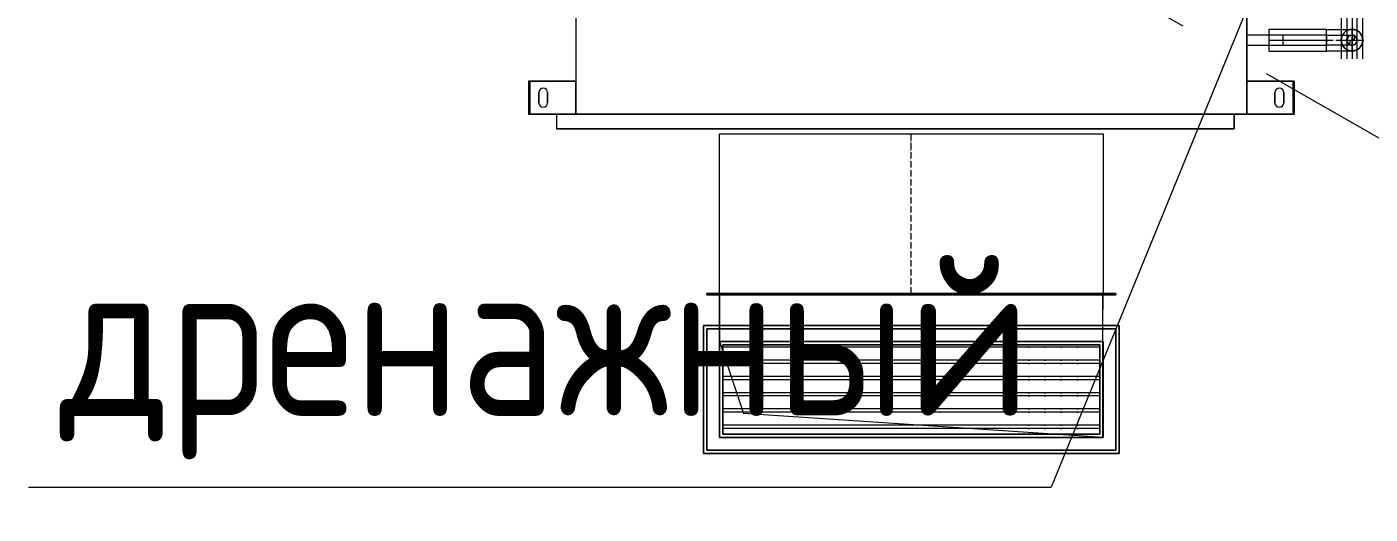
# Model space of a CAD drawing. Header units: millimetres. Extents: x -88595 to 880822, y -1054509 to -148035.
# Drawn here: x 436403 to 438505, y -245870 to -245107 of the extents above; entities that cross this region are included whole.
import ezdxf

# ---------------------------------------------------------------- set-up
doc = ezdxf.new("R2010")
doc.units = ezdxf.units.MM
doc.linetypes.add('$7$ADSK_Осевая', pattern=[14, 10, -2, 0, -2])
doc.linetypes.add('ADSK_Сверху', pattern=[4.5, 3, -1.5])
for name, color, linetype, lineweight in [('Аннотация', 7, 'Continuous', 20), ('Воздуховоды', 7, 'Continuous', 18), ('Изоляция', 7, 'Continuous', 18), ('Линии', 7, 'Continuous', 9), ('Оборудование', 7, 'Continuous', 18), ('Трубопровод', 7, 'Continuous', 18), ('Трубопроводы', 7, 'Continuous', 18)]:
    doc.layers.add(name, color=color, linetype=linetype, lineweight=lineweight)
doc.styles.add('$5$GOST Common', font='GOST_Common.ttf', dxfattribs={"width": 0.9, "height": 250})

# ---------------------------------------------------------------- blocks, each defined once
blk = doc.blocks.new('$0$ADSK_Канальный блок кондиционера1 - AD242MJERAB-3267365-В_Координация_3 этаж ОВ3')
at = {"layer": 'Оборудование', "color": 150, "true_color": 0x0080ff}
for p, q in [((-599, 0), (-599, -72)), ((-597, 0), (-599, 0)), ((-597, 0), (-599, 0)), ((-599, 0), (-599, -72)), ((-597, 0), (-596, 0)), ((-597, 0), (-525, 0)), ((-597, 0), (-597, -72)), ((-525, 0), (-596, 0)), ((505, 5), (-555, 5)), ((-555, 5), (505, 5)), ((-555, 5), (-555, 0)), ((-555, 5), (-555, 0)), ((505, 0), (-555, 0)), ((-555, 0), (505, 0)), ((525, 0), (-525, 0)), ((-525, 0), (525, 0)), ((-525, 0), (-525, -697)), ((-525, 0), (-525, -697)), ((-525, -72), (-525, 0)), ((-525, 0), (-525, -72)), ((505, 0), (505, 5)), ((505, 5), (505, 0)), ((525, -697), (525, 0)), ((525, 0), (525, -697)), ((525, 0), (597, 0)), ((596, 0), (525, 0)), ((525, -72), (525, 0)), ((525, 0), (525, -72)), ((596, 0), (597, 0)), ((599, 0), (597, 0)), ((599, 0), (597, 0)), ((597, 0), (597, -72)), ((599, -72), (599, 0)), ((599, 0), (599, -72)), ((-583, -54), (-583, -38)), ((-583, -38), (-583, -54)), ((-569, -38), (-569, -54)), ((-569, -54), (-569, -38)), ((569, -38), (569, -54)), ((569, -54), (569, -38)), ((583, -54), (583, -38)), ((583, -38), (583, -54)), ((-599, -72), (-597, -72)), ((-599, -72), (-597, -72)), ((-525, -72), (-597, -72)), ((-596, -72), (-597, -72)), ((-596, -72), (-525, -72)), ((525, -72), (596, -72)), ((597, -72), (525, -72)), ((597, -72), (596, -72)), ((597, -72), (599, -72)), ((597, -72), (599, -72)), ((615, -87), (525, -87)), ((525, -87), (525, -287)), ((525, -287), (525, -87)), ((525, -87), (615, -87)), ((615, -287), (615, -87)), ((615, -87), (615, -287)), ((525, -287), (615, -287)), ((615, -287), (525, -287)), ((550, -414.5), (525, -414.5)), ((525, -414.5), (525, -439.5)), ((525, -414.5), (525, -439.5)), ((550, -439.5), (550, -414.5)), ((550, -439.5), (550, -414.5)), ((525, -439.5), (550, -439.5)), ((582, -506.25), (525, -506.25)), ((525, -506.25), (525, -515.75)), ((525, -506.25), (525, -515.75)), ((525, -515.75), (582, -515.75)), ((582, -515.75), (582, -506.25)), ((582, -515.75), (582, -506.25)), ((582, -573.06), (525, -573.06)), ((525, -573.06), (525, -588.94)), ((525, -573.06), (525, -588.94)), ((582, -588.94), (582, -573.06)), ((582, -588.94), (582, -573.06)), ((525, -588.94), (582, -588.94)), ((-599, -645), (-599, -697)), ((-597, -645), (-599, -645)), ((-597, -645), (-599, -645)), ((-599, -645), (-599, -697)), ((-597, -645), (-596, -645)), ((-597, -645), (-525, -645)), ((-597, -645), (-597, -697)), ((-525, -645), (-596, -645)), ((-525, -645), (-525, -697)), ((-525, -697), (-525, -645)), ((525, -645), (597, -645)), ((596, -645), (525, -645)), ((525, -645), (525, -697)), ((525, -697), (525, -645)), ((596, -645), (597, -645)), ((599, -645), (597, -645)), ((599, -645), (597, -645)), ((597, -645), (597, -697)), ((599, -697), (599, -645)), ((599, -645), (599, -697)), ((-583, -679), (-583, -663)), ((-583, -663), (-583, -679)), ((-569, -663), (-569, -679)), ((-569, -679), (-569, -663)), ((569, -663), (569, -679)), ((569, -679), (569, -663)), ((583, -679), (583, -663)), ((583, -663), (583, -679)), ((-599, -697), (-597, -697)), ((-599, -697), (-597, -697)), ((-525, -697), (-597, -697)), ((-596, -697), (-597, -697)), ((-596, -697), (-525, -697)), ((505, -697), (-555, -697)), ((-555, -697), (505, -697)), ((-555, -697), (-555, -720)), ((-555, -697), (-555, -720)), ((525, -697), (-525, -697)), ((-525, -697), (525, -697)), ((505, -720), (505, -697)), ((505, -697), (505, -720)), ((525, -697), (596, -697)), ((597, -697), (525, -697)), ((597, -697), (596, -697)), ((597, -697), (599, -697)), ((597, -697), (599, -697)), ((505, -720), (-555, -720)), ((-555, -720), (505, -720))]:
    blk.add_line(p, q, dxfattribs=at)
for centre, start, end in [((-576, -38), 360, 180), ((-576, -38), 360, 180), ((576, -38), 0, 180), ((576, -38), 0, 180), ((-576, -54), 180, 0), ((-576, -54), 180, 360), ((576, -54), 180, 360), ((576, -54), 180, 0), ((-576, -663), 0, 180), ((-576, -663), 0, 180), ((576, -663), 0, 180), ((576, -663), 0, 180), ((-576, -679), 180, 0), ((-576, -679), 180, 0), ((576, -679), 180, 0), ((576, -679), 180, 0)]:
    blk.add_arc(centre, 7, start, end, dxfattribs=at)
blk = doc.blocks.new('$0$ADSK_МедьПайка_Отвод-гнутая труба - Отвод _гнутая труба_-3197924-В_Координация_3 этаж ОВ3')
at = {"layer": 'Трубопроводы', "color": 134, "true_color": 0x00a6a6}
for p, q in [((20229.3, 24272.5), (20229.3, 24264.6)), ((20229.3, 24264.6), (20229.3, 24256.6))]:
    blk.add_line(p, q, dxfattribs=at)
at = {"layer": 'Трубопроводы', "color": 134, "true_color": 0x00a6a6, "flags": 128}
for points in [[(20229.3, 24272.5), (20230.9, 24272.5), (20232.5, 24272.5), (20234.1, 24272.5), (20235.6, 24272.5), (20237.2, 24272.5), (20238.8, 24272.5), (20240.3, 24272.5), (20241.8, 24272.5), (20243.3, 24272.5), (20244.8, 24272.5), (20246.2, 24272.5), (20247.7, 24272.5), (20249.1, 24272.5), (20250.4, 24272.5), (20251.7, 24272.5), (20253, 24272.5), (20254.3, 24272.5), (20255.5, 24272.5), (20256.7, 24272.5), (20257.8, 24272.5), (20258.9, 24272.5), (20259.9, 24272.5), (20260.9, 24272.5), (20261.8, 24272.5), (20262.7, 24272.5), (20263.6, 24272.5), (20264.3, 24272.5), (20265.1, 24272.5), (20265.7, 24272.5), (20266.3, 24272.5), (20266.9, 24272.5), (20267.4, 24272.5), (20267.8, 24272.5), (20268.1, 24272.5), (20268.4, 24272.5), (20268.7, 24272.5), (20268.9, 24272.5), (20269, 24272.5), (20269, 24272.5)], [(20269, 24256.6), (20269, 24256.6), (20268.9, 24256.6), (20268.7, 24256.6), (20268.5, 24256.6), (20268.2, 24256.6), (20267.9, 24256.6), (20267.5, 24256.6), (20267, 24256.6), (20266.5, 24256.6), (20265.9, 24256.6), (20265.2, 24256.6), (20264.5, 24256.6), (20263.8, 24256.6), (20263, 24256.6), (20262.1, 24256.6), (20261.2, 24256.6), (20260.2, 24256.6), (20259.2, 24256.6), (20258.1, 24256.6), (20257, 24256.6), (20255.8, 24256.6), (20254.6, 24256.6), (20253.4, 24256.6), (20252.1, 24256.6), (20250.8, 24256.6), (20249.4, 24256.6), (20248, 24256.6), (20246.6, 24256.6), (20245.2, 24256.6), (20243.7, 24256.6), (20242.2, 24256.6), (20240.7, 24256.6), (20239.2, 24256.6), (20237.6, 24256.6), (20236.1, 24256.6), (20234.5, 24256.6), (20232.9, 24256.6), (20231.3, 24256.6), (20229.8, 24256.6), (20229.3, 24256.6)], [(20261.1, 24264.6), (20261.1, 24264.9), (20261.1, 24265.2), (20261.1, 24265.5), (20261.2, 24265.8), (20261.2, 24266.1), (20261.3, 24266.4), (20261.4, 24266.8), (20261.5, 24267.1), (20261.6, 24267.4), (20261.7, 24267.7), (20261.8, 24267.9), (20262, 24268.2), (20262.1, 24268.5), (20262.3, 24268.8), (20262.5, 24269), (20262.7, 24269.3), (20262.9, 24269.6), (20263.1, 24269.8), (20263.3, 24270), (20263.5, 24270.3), (20263.7, 24270.5), (20264, 24270.7), (20264.2, 24270.9), (20264.5, 24271.1), (20264.7, 24271.2), (20265, 24271.4), (20265.3, 24271.6), (20265.6, 24271.7), (20265.9, 24271.8), (20266.1, 24272), (20266.4, 24272.1), (20266.7, 24272.2), (20267.1, 24272.3), (20267.4, 24272.3), (20267.7, 24272.4), (20268, 24272.4), (20268.3, 24272.5), (20268.6, 24272.5), (20268.9, 24272.5), (20269, 24272.5)], [(20269, 24256.6), (20268.7, 24256.6), (20268.4, 24256.6), (20268.1, 24256.7), (20267.8, 24256.7), (20267.4, 24256.8), (20267.1, 24256.8), (20266.8, 24256.9), (20266.5, 24257), (20266.2, 24257.1), (20265.9, 24257.2), (20265.6, 24257.4), (20265.4, 24257.5), (20265.1, 24257.7), (20264.8, 24257.8), (20264.5, 24258), (20264.3, 24258.2), (20264, 24258.4), (20263.8, 24258.6), (20263.6, 24258.8), (20263.3, 24259), (20263.1, 24259.3), (20262.9, 24259.5), (20262.7, 24259.8), (20262.5, 24260), (20262.3, 24260.3), (20262.2, 24260.5), (20262, 24260.8), (20261.9, 24261.1), (20261.7, 24261.4), (20261.6, 24261.7), (20261.5, 24262), (20261.4, 24262.3), (20261.3, 24262.6), (20261.3, 24262.9), (20261.2, 24263.2), (20261.2, 24263.5), (20261.1, 24263.8), (20261.1, 24264.2), (20261.1, 24264.5), (20261.1, 24264.6)], [(20269, 24272.5), (20269.3, 24272.5), (20269.7, 24272.5), (20270, 24272.4), (20270.3, 24272.4), (20270.6, 24272.3), (20270.9, 24272.3), (20271.2, 24272.2), (20271.5, 24272.1), (20271.8, 24272), (20272.1, 24271.9), (20272.4, 24271.7), (20272.7, 24271.6), (20273, 24271.5), (20273.2, 24271.3), (20273.5, 24271.1), (20273.8, 24270.9), (20274, 24270.7), (20274.3, 24270.5), (20274.5, 24270.3), (20274.7, 24270.1), (20274.9, 24269.9), (20275.1, 24269.6), (20275.3, 24269.4), (20275.5, 24269.1), (20275.7, 24268.9), (20275.9, 24268.6), (20276, 24268.3), (20276.2, 24268), (20276.3, 24267.7), (20276.4, 24267.4), (20276.5, 24267.1), (20276.6, 24266.8), (20276.7, 24266.5), (20276.8, 24266.2), (20276.8, 24265.9), (20276.9, 24265.6), (20276.9, 24265.3), (20277, 24265), (20277, 24264.6), (20277, 24264.6)], [(20277, 24264.6), (20277, 24264.2), (20276.9, 24263.9), (20276.9, 24263.6), (20276.9, 24263.3), (20276.8, 24263), (20276.7, 24262.7), (20276.7, 24262.4), (20276.6, 24262.1), (20276.5, 24261.8), (20276.3, 24261.5), (20276.2, 24261.2), (20276.1, 24260.9), (20275.9, 24260.6), (20275.8, 24260.3), (20275.6, 24260.1), (20275.4, 24259.8), (20275.2, 24259.6), (20275, 24259.3), (20274.8, 24259.1), (20274.6, 24258.9), (20274.3, 24258.6), (20274.1, 24258.4), (20273.8, 24258.2), (20273.6, 24258.1), (20273.3, 24257.9), (20273, 24257.7), (20272.8, 24257.6), (20272.5, 24257.4), (20272.2, 24257.3), (20271.9, 24257.2), (20271.6, 24257.1), (20271.3, 24257), (20271, 24256.9), (20270.7, 24256.8), (20270.4, 24256.7), (20270.1, 24256.7), (20269.7, 24256.7), (20269.4, 24256.6), (20269.1, 24256.6), (20269, 24256.6)]]:
    blk.add_lwpolyline(points, dxfattribs=at)
at = {"layer": 'Трубопроводы', "color": 134, "true_color": 0x00a6a6}
for start, end in [(0, 180), (180, 0)]:
    blk.add_arc((20269, 24264.6), 7.94, start, end, dxfattribs=at)
blk = doc.blocks.new('$0$ADSK_МедьПайка_Отвод-гнутая труба - Отвод _гнутая труба_-V36-В_Координация_3 этаж ОВ3')
at = {"layer": 'Трубопроводы', "color": 134, "true_color": 0x00a6a6}
for p, q in [((20261.1, 24224.9), (20269, 24224.9)), ((20269, 24224.9), (20277, 24224.9))]:
    blk.add_line(p, q, dxfattribs=at)
at = {"layer": 'Трубопроводы', "color": 134, "true_color": 0x00a6a6, "flags": 128}
for points in [[(20261.1, 24264.6), (20261.1, 24264.5), (20261.1, 24264.4), (20261.1, 24264.3), (20261.1, 24264.1), (20261.1, 24263.8), (20261.1, 24263.4), (20261.1, 24263), (20261.1, 24262.5), (20261.1, 24262), (20261.1, 24261.4), (20261.1, 24260.8), (20261.1, 24260.1), (20261.1, 24259.3), (20261.1, 24258.5), (20261.1, 24257.6), (20261.1, 24256.7), (20261.1, 24255.7), (20261.1, 24254.7), (20261.1, 24253.6), (20261.1, 24252.5), (20261.1, 24251.4), (20261.1, 24250.2), (20261.1, 24248.9), (20261.1, 24247.6), (20261.1, 24246.3), (20261.1, 24245), (20261.1, 24243.6), (20261.1, 24242.2), (20261.1, 24240.7), (20261.1, 24239.2), (20261.1, 24237.8), (20261.1, 24236.2), (20261.1, 24234.7), (20261.1, 24233.2), (20261.1, 24231.6), (20261.1, 24230), (20261.1, 24228.5), (20261.1, 24226.9), (20261.1, 24225.3), (20261.1, 24224.9)], [(20277, 24224.9), (20277, 24226.4), (20277, 24228), (20277, 24229.6), (20277, 24231.2), (20277, 24232.7), (20277, 24234.3), (20277, 24235.8), (20277, 24237.3), (20277, 24238.8), (20277, 24240.3), (20277, 24241.8), (20277, 24243.2), (20277, 24244.6), (20277, 24245.9), (20277, 24247.3), (20277, 24248.6), (20277, 24249.8), (20277, 24251), (20277, 24252.2), (20277, 24253.3), (20277, 24254.4), (20277, 24255.5), (20277, 24256.4), (20277, 24257.4), (20277, 24258.3), (20277, 24259.1), (20277, 24259.9), (20277, 24260.6), (20277, 24261.3), (20277, 24261.9), (20277, 24262.4), (20277, 24262.9), (20277, 24263.3), (20277, 24263.7), (20277, 24264), (20277, 24264.2), (20277, 24264.4), (20277, 24264.5), (20277, 24264.6)]]:
    blk.add_lwpolyline(points, dxfattribs=at)
at = {"layer": 'Трубопроводы', "color": 134, "true_color": 0x00a6a6}
for start, end in [(90, 270), (270, 90)]:
    blk.add_arc((20269, 24264.6), 7.94, start, end, dxfattribs=at)
blk = doc.blocks.new('$0$ADSK_Решетка вентиляционная жалюзийная_Приточная2 - Решетка приточная_Однорядная-V56-В_Координация_3 этаж ОВ3')
at = {"layer": 'Воздуховоды', "lineweight": 9, "true_color": 0xffffff}
h = blk.add_hatch(dxfattribs=at)
h.set_pattern_fill('FP_30', style=0, pattern_type=2)
h.set_pattern_definition([(180, (-5538.416, -8621.44), (3e-15, -25.4), [25.4, 0, 0, 0]), (180, (-5538.416, -8626.52), (3e-15, -25.4), [25.4, 0, 0, 0])])
h.paths.add_polyline_path([(-5833.4, -8681.3), (-5243.4, -8681.3), (-5243.4, -8541.3), (-5833.4, -8541.3)])
at = {"layer": 'Воздуховоды', "color": 140, "true_color": 0x1bb3e4}
for p, q in [((-5863.4, -8711.3), (-5863.4, -8511.3)), ((-5863.4, -8511.3), (-5213.4, -8511.3)), ((-5213.4, -8511.3), (-5863.4, -8511.3)), ((-5863.4, -8511.3), (-5863.4, -8711.3)), ((-5213.4, -8511.3), (-5213.4, -8711.3)), ((-5213.4, -8711.3), (-5213.4, -8511.3)), ((-5838.4, -8686.3), (-5838.4, -8536.3)), ((-5838.4, -8536.3), (-5238.4, -8536.3)), ((-5238.4, -8536.3), (-5838.4, -8536.3)), ((-5838.4, -8536.3), (-5838.4, -8686.3)), ((-5243.4, -8541.3), (-5833.4, -8541.3)), ((-5833.4, -8541.3), (-5833.4, -8681.3)), ((-5833.4, -8681.3), (-5833.4, -8541.3)), ((-5833.4, -8541.3), (-5243.4, -8541.3)), ((-5833.4, -8681.3), (-5833.4, -8541.3)), ((-5833.4, -8541.3), (-5243.4, -8541.3)), ((-5243.4, -8541.3), (-5833.4, -8541.3)), ((-5833.4, -8541.3), (-5833.4, -8681.3)), ((-5243.4, -8681.3), (-5243.4, -8541.3)), ((-5243.4, -8541.3), (-5243.4, -8681.3)), ((-5243.4, -8541.3), (-5243.4, -8681.3)), ((-5243.4, -8681.3), (-5243.4, -8541.3)), ((-5238.4, -8536.3), (-5238.4, -8686.3)), ((-5238.4, -8686.3), (-5238.4, -8536.3)), ((-5238.4, -8686.3), (-5838.4, -8686.3)), ((-5838.4, -8686.3), (-5238.4, -8686.3)), ((-5833.4, -8681.3), (-5243.4, -8681.3)), ((-5243.4, -8681.3), (-5833.4, -8681.3)), ((-5243.4, -8681.3), (-5833.4, -8681.3)), ((-5833.4, -8681.3), (-5243.4, -8681.3)), ((-5213.4, -8711.3), (-5863.4, -8711.3)), ((-5863.4, -8711.3), (-5213.4, -8711.3))]:
    blk.add_line(p, q, dxfattribs=at)
blk = doc.blocks.new('$0$ADSK_Отвод_Прямоугольный1 - Стандарт-4055406-В_Координация_3 этаж ОВ3')
at = {"layer": 'Воздуховоды', "color": 140, "true_color": 0x1bb3e4}
for p, q in [((6887, 23876.6), (7527, 23876.6)), ((7527, 23876.6), (6887, 23876.6)), ((6887, 23874.6), (6887, 23876.6)), ((6887, 23876.6), (6887, 23874.6)), ((6907, 23851.6), (6907, 23876.6)), ((6907, 23876.6), (7507, 23876.6)), ((7507, 23876.6), (6907, 23876.6)), ((6907, 23876.6), (6907, 23851.6)), ((6907, 23876.6), (7507, 23876.6)), ((7507, 23876.6), (6907, 23876.6)), ((6907, 23874.6), (6907, 23876.6)), ((6907, 23876.6), (6907, 23874.6)), ((7507, 23851.6), (7507, 23876.6)), ((7507, 23876.6), (7507, 23851.6)), ((7507, 23876.6), (7507, 23874.6)), ((7507, 23876.6), (7507, 23874.6)), ((7527, 23876.6), (7527, 23874.6)), ((7527, 23876.6), (7527, 23874.6)), ((6887, 23874.6), (7527, 23874.6)), ((7527, 23874.6), (6887, 23874.6)), ((6907, 23874.6), (7507, 23874.6)), ((7507, 23874.6), (6907, 23874.6)), ((6907, 23851.6), (6907, 23801.6)), ((6907, 23651.6), (6907, 23851.6)), ((7507, 23801.6), (7507, 23851.6)), ((7507, 23651.6), (7507, 23851.6)), ((7527, 23821.6), (6887, 23821.6)), ((6887, 23821.6), (6887, 23631.6)), ((6887, 23631.6), (6887, 23821.6)), ((6887, 23821.6), (7527, 23821.6)), ((7527, 23631.6), (7527, 23821.6)), ((7527, 23821.6), (7527, 23631.6)), ((6907, 23801.6), (6907, 23651.6)), ((6907, 23801.6), (7507, 23801.6)), ((6907, 23651.6), (6907, 23801.6)), ((6907, 23801.6), (7507, 23801.6)), ((7507, 23801.6), (6907, 23801.6)), ((6907, 23801.6), (6907, 23651.6)), ((7507, 23651.6), (7507, 23801.6)), ((7507, 23801.6), (7507, 23651.6)), ((7507, 23651.6), (7507, 23801.6)), ((6907, 23651.6), (7507, 23651.6)), ((7507, 23651.6), (6907, 23651.6)), ((7507, 23651.6), (6907, 23651.6)), ((6907, 23651.6), (7507, 23651.6)), ((6887, 23631.6), (7527, 23631.6)), ((7527, 23631.6), (6887, 23631.6))]:
    blk.add_line(p, q, dxfattribs=at)
blk = doc.blocks.new('$0$ADSK_Аннотация_Текст_сВыноской - Текст с выноской-3264166-В_Координация_3 этаж ОВ3')
at = {"layer": 'Аннотация'}
blk.add_line((-8, 0), (8, 0), dxfattribs=at)
blk = doc.blocks.new('3 этаж')
at = {"layer": 'Линии', "linetype": 'ADSK_Сверху', "ltscale": 100}
blk.add_line((434203.9, 690398.9), (453848.9, 679173.9), dxfattribs=at)

msp = doc.modelspace()

# ---------------------------------------------------------------- linework, layer by layer
at = {"layer": 'Аннотация'}
msp.add_line((438360.7, -244960.6), (438006, -245827.5), dxfattribs=at)
at = {"layer": 'Воздуховоды', "color": 140, "true_color": 0x1bb3e4}
for p, q in [((437487.3, -245274.5), (438087.3, -245274.5)), ((437487.3, -245524.5), (437487.3, -245274.5)), ((438087.3, -245274.5), (438087.3, -245524.5)), ((437487.3, -245524.5), (438087.3, -245524.5)), ((438087.3, -245599.5), (437487.3, -245599.5)), ((437487.3, -245599.5), (437487.3, -245749.5)), ((437487.3, -245599.5), (437524.8, -245712)), ((438087.3, -245749.5), (438087.3, -245599.5)), ((438087.3, -245749.5), (437524.8, -245712)), ((437487.3, -245749.5), (438087.3, -245749.5))]:
    msp.add_line(p, q, dxfattribs=at)
at = {"layer": 'Воздуховоды', "color": 140, "linetype": '$7$ADSK_Осевая', "true_color": 0x1bb3e4}
msp.add_line((437787.3, -245524.5), (437787.3, -245274.5), dxfattribs=at)
at = {"layer": 'Изоляция', "color": 134, "true_color": 0x00a6a6}
for p, q in [((438459.9, -243596.8), (438459.9, -245157.4)), ((438493.8, -245157.4), (438493.8, -243596.8)), ((438437.2, -245111.1), (438346.9, -245111.1)), ((438346.9, -245111.1), (438346.9, -245145)), ((438437.2, -245145), (438437.2, -245111.1)), ((438346.9, -245145), (438437.2, -245145))]:
    msp.add_line(p, q, dxfattribs=at)
at = {"layer": 'Изоляция', "color": 134, "true_color": 0x00a6a6, "flags": 128}
for points in [[(438437.2, -245111.1), (438438.7, -245111.1), (438440.3, -245111.1), (438441.9, -245111.1), (438443.5, -245111.1), (438445, -245111.1), (438446.6, -245111.1), (438448.1, -245111.1), (438449.6, -245111.1), (438451.1, -245111.1), (438452.6, -245111.1), (438454.1, -245111.1), (438455.5, -245111.1), (438456.9, -245111.1), (438458.2, -245111.1), (438459.6, -245111.1), (438460.9, -245111.1), (438462.1, -245111.1), (438463.3, -245111.1), (438464.5, -245111.1), (438465.6, -245111.1), (438466.7, -245111.1), (438467.7, -245111.1), (438468.7, -245111.1), (438469.7, -245111.1), (438470.6, -245111.1), (438471.4, -245111.1), (438472.2, -245111.1), (438472.9, -245111.1), (438473.5, -245111.1), (438474.2, -245111.1), (438474.7, -245111.1), (438475.2, -245111.1), (438475.6, -245111.1), (438476, -245111.1), (438476.3, -245111.1), (438476.5, -245111.1), (438476.7, -245111.1), (438476.8, -245111.1), (438476.8, -245111.1)], [(438459.9, -245106.6), (438459.9, -245108), (438459.9, -245109.4), (438459.9, -245110.7), (438459.9, -245112), (438459.9, -245113.3), (438459.9, -245114.5), (438459.9, -245115.7), (438459.9, -245116.8), (438459.9, -245117.9), (438459.9, -245118.9), (438459.9, -245119.9), (438459.9, -245120.8), (438459.9, -245121.7), (438459.9, -245122.6), (438459.9, -245123.3), (438459.9, -245124), (438459.9, -245124.7), (438459.9, -245125.3), (438459.9, -245125.9), (438459.9, -245126.3), (438459.9, -245126.8), (438459.9, -245127.1), (438459.9, -245127.4), (438459.9, -245127.7), (438459.9, -245127.9), (438459.9, -245128), (438459.9, -245128)], [(438459.9, -245128), (438459.9, -245127.3), (438460, -245126.7), (438460, -245126), (438460.1, -245125.3), (438460.2, -245124.6), (438460.4, -245124), (438460.6, -245123.3), (438460.8, -245122.7), (438461, -245122), (438461.2, -245121.4), (438461.5, -245120.8), (438461.8, -245120.2), (438462.1, -245119.6), (438462.5, -245119), (438462.9, -245118.4), (438463.3, -245117.9), (438463.7, -245117.4), (438464.1, -245116.8), (438464.6, -245116.3), (438465, -245115.9), (438465.5, -245115.4), (438466.1, -245115), (438466.6, -245114.5), (438467.1, -245114.1), (438467.7, -245113.8), (438468.3, -245113.4), (438468.9, -245113.1), (438469.5, -245112.8), (438470.1, -245112.5), (438470.7, -245112.2), (438471.3, -245112), (438472, -245111.8), (438472.6, -245111.6), (438473.3, -245111.4), (438474, -245111.3), (438474.6, -245111.2), (438475.3, -245111.1), (438476, -245111.1), (438476.7, -245111.1), (438476.9, -245111.1)], [(438476.9, -245111.1), (438477.5, -245111.1), (438478.2, -245111.1), (438478.9, -245111.2), (438479.5, -245111.3), (438480.2, -245111.4), (438480.9, -245111.6), (438481.5, -245111.7), (438482.2, -245111.9), (438482.8, -245112.2), (438483.4, -245112.4), (438484.1, -245112.7), (438484.7, -245113), (438485.3, -245113.3), (438485.8, -245113.7), (438486.4, -245114), (438487, -245114.4), (438487.5, -245114.8), (438488, -245115.3), (438488.5, -245115.7), (438489, -245116.2), (438489.5, -245116.7), (438489.9, -245117.2), (438490.3, -245117.8), (438490.7, -245118.3), (438491.1, -245118.9), (438491.5, -245119.4), (438491.8, -245120), (438492.1, -245120.6), (438492.4, -245121.2), (438492.6, -245121.9), (438492.9, -245122.5), (438493.1, -245123.2), (438493.3, -245123.8), (438493.4, -245124.5), (438493.5, -245125.1), (438493.6, -245125.8), (438493.7, -245126.5), (438493.8, -245127.2), (438493.8, -245127.8), (438493.8, -245128)], [(438493.8, -245128), (438493.8, -245128), (438493.8, -245127.9), (438493.8, -245127.7), (438493.8, -245127.5), (438493.8, -245127.2), (438493.8, -245126.9), (438493.8, -245126.5), (438493.8, -245126), (438493.8, -245125.5), (438493.8, -245124.9), (438493.8, -245124.2), (438493.8, -245123.5), (438493.8, -245122.8), (438493.8, -245122), (438493.8, -245121.1), (438493.8, -245120.2), (438493.8, -245119.2), (438493.8, -245118.2), (438493.8, -245117.1), (438493.8, -245116), (438493.8, -245114.8), (438493.8, -245113.6), (438493.8, -245112.4), (438493.8, -245111.1), (438493.8, -245109.8), (438493.8, -245108.4), (438493.8, -245107)], [(438476.9, -245145), (438476.2, -245144.9), (438475.5, -245144.9), (438474.8, -245144.8), (438474.2, -245144.7), (438473.5, -245144.6), (438472.8, -245144.5), (438472.2, -245144.3), (438471.5, -245144.1), (438470.9, -245143.9), (438470.3, -245143.6), (438469.6, -245143.3), (438469, -245143), (438468.4, -245142.7), (438467.9, -245142.4), (438467.3, -245142), (438466.7, -245141.6), (438466.2, -245141.2), (438465.7, -245140.8), (438465.2, -245140.3), (438464.7, -245139.8), (438464.2, -245139.3), (438463.8, -245138.8), (438463.4, -245138.3), (438463, -245137.7), (438462.6, -245137.2), (438462.2, -245136.6), (438461.9, -245136), (438461.6, -245135.4), (438461.3, -245134.8), (438461.1, -245134.2), (438460.8, -245133.5), (438460.6, -245132.9), (438460.4, -245132.2), (438460.3, -245131.6), (438460.2, -245130.9), (438460.1, -245130.2), (438460, -245129.6), (438459.9, -245128.9), (438459.9, -245128.2), (438459.9, -245128)], [(438493.8, -245128), (438493.8, -245128.7), (438493.7, -245129.4), (438493.7, -245130), (438493.6, -245130.7), (438493.5, -245131.4), (438493.3, -245132), (438493.1, -245132.7), (438492.9, -245133.3), (438492.7, -245134), (438492.5, -245134.6), (438492.2, -245135.2), (438491.9, -245135.8), (438491.6, -245136.4), (438491.2, -245137), (438490.8, -245137.6), (438490.4, -245138.1), (438490, -245138.7), (438489.6, -245139.2), (438489.1, -245139.7), (438488.7, -245140.2), (438488.2, -245140.6), (438487.6, -245141.1), (438487.1, -245141.5), (438486.6, -245141.9), (438486, -245142.3), (438485.4, -245142.6), (438484.8, -245143), (438484.2, -245143.3), (438483.6, -245143.5), (438483, -245143.8), (438482.4, -245144), (438481.7, -245144.2), (438481.1, -245144.4), (438480.4, -245144.6), (438479.7, -245144.7), (438479.1, -245144.8), (438478.4, -245144.9), (438477.7, -245144.9), (438477, -245145), (438476.9, -245145)], [(438476.9, -245145), (438476.8, -245145), (438476.7, -245145), (438476.6, -245145), (438476.3, -245145), (438476.1, -245145), (438475.7, -245145), (438475.3, -245145), (438474.8, -245145), (438474.3, -245145), (438473.7, -245145), (438473.1, -245145), (438472.4, -245145), (438471.6, -245145), (438470.8, -245145), (438469.9, -245145), (438469, -245145), (438468, -245145), (438467, -245145), (438465.9, -245145), (438464.8, -245145), (438463.6, -245145), (438462.4, -245145), (438461.2, -245145), (438459.9, -245145), (438458.6, -245145), (438457.2, -245145), (438455.9, -245145), (438454.4, -245145), (438453, -245145), (438451.5, -245145), (438450, -245145), (438448.5, -245145), (438447, -245145), (438445.5, -245145), (438443.9, -245145), (438442.3, -245145), (438440.7, -245145), (438439.2, -245145), (438437.6, -245145), (438437.2, -245145)]]:
    msp.add_lwpolyline(points, dxfattribs=at)
at = {"layer": 'Изоляция', "color": 134, "true_color": 0x00a6a6}
for start, end in [(90, 180), (90, 180), (90, 180), (90, 180), (0, 90), (0, 90), (0, 90), (0, 90), (180, 270), (180, 270), (180, 270), (180, 270), (270, 0), (270, 0), (270, 0), (270, 0)]:
    msp.add_arc((438476.9, -245128), 16.9, start, end, dxfattribs=at)
at = {"layer": 'Трубопровод', "color": 134, "linetype": 'Continuous', "true_color": 0x00a6a6}
for p, q in [((438468.9, -243596.8), (438468.9, -245157.4)), ((438484.8, -245157.4), (438484.8, -243596.8)), ((438437.2, -245120.1), (438346.9, -245120.1)), ((438346.9, -245136), (438437.2, -245136))]:
    msp.add_line(p, q, dxfattribs=at)
at = {"layer": 'Трубопровод', "color": 134, "true_color": 0x00a6a6}
for p, q in [((438476.9, -243596.8), (438476.9, -245157.4)), ((438476.9, -243596.8), (438476.9, -245157.4)), ((438346.9, -245128), (438437.2, -245128)), ((438346.9, -245128), (438437.2, -245128)), ((438461, -245128), (438492.7, -245128)), ((438476.9, -245143.9), (438476.9, -245112.1))]:
    msp.add_line(p, q, dxfattribs=at)
at = {"layer": 'Трубопровод', "color": 134, "linetype": 'Continuous', "true_color": 0x00a6a6}
for centre, radius, start, end in [((438476.9, -245128), 7.94, 0, 180), ((438476.9, -245128), 7.94, 180, 0), ((438476.9, -245132), 3.97, 90, 270), ((438476.9, -245124), 3.97, 270, 90)]:
    msp.add_arc(centre, radius, start, end, dxfattribs=at)
at = {"layer": 'Трубопроводы', "color": 134, "linetype": '$7$ADSK_Осевая', "true_color": 0x00a6a6}
for p in [(438476.9, -245088.3), (438437.2, -245128)]:
    msp.add_line(p, (438476.9, -245128), dxfattribs=at)

# ---------------------------------------------------------------- block references
at = {"layer": 'Аннотация', "xscale": 100, "yscale": 100, "zscale": 100}
msp.add_blockref('$0$ADSK_Аннотация_Текст_сВыноской - Текст с выноской-3264166-В_Координация_3 этаж ОВ3', (437206, -245827.5), dxfattribs=at)
at = {"layer": 'Воздуховоды', "color": 140, "true_color": 0x1bb3e4}
for name, p in [('$0$ADSK_Отвод_Прямоугольный1 - Стандарт-4055406-В_Координация_3 этаж ОВ3', (430580.2, -269401.1)), ('$0$ADSK_Решетка вентиляционная жалюзийная_Приточная2 - Решетка приточная_Однорядная-V56-В_Координация_3 этаж ОВ3', (443325.7, -237063.2))]:
    msp.add_blockref(name, p, dxfattribs=at)
at = {"layer": 'Оборудование', "color": 5, "true_color": 0x0000ff}
msp.add_blockref('3 этаж', (-11880.6, -926425.8), dxfattribs=at)
at = {"layer": 'Оборудование', "color": 150, "true_color": 0x0080ff}
msp.add_blockref('$0$ADSK_Канальный блок кондиционера1 - AD242MJERAB-3267365-В_Координация_3 этаж ОВ3', (437787.3, -244547), dxfattribs=at)
at = {"layer": 'Трубопроводы', "color": 134, "true_color": 0x00a6a6, "rotation": 180}
msp.add_blockref('$0$ADSK_МедьПайка_Отвод-гнутая труба - Отвод _гнутая труба_-V36-В_Координация_3 этаж ОВ3', (458745.9, -220863.5), dxfattribs=at)
at = {"layer": 'Трубопроводы', "color": 134, "true_color": 0x00a6a6}
msp.add_blockref('$0$ADSK_МедьПайка_Отвод-гнутая труба - Отвод _гнутая труба_-3197924-В_Координация_3 этаж ОВ3', (418207.8, -269392.6), dxfattribs=at)

# ---------------------------------------------------------------- texts
at = {"layer": 'Аннотация', "lineweight": 9, "insert": (436454.9, -245465.9), "char_height": 250, "width": 1847.088, "attachment_point": 1, "style": '$5$GOST Common'}
msp.add_mtext('дренажный', dxfattribs=at)

doc.saveas('drawing.dxf')
